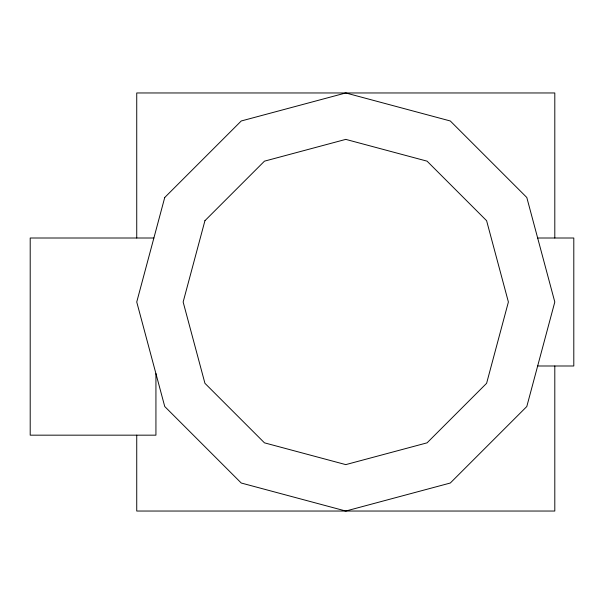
<?xml version="1.0" encoding="UTF-8"?>
<svg xmlns="http://www.w3.org/2000/svg" width="604" height="604" viewBox="0 0 604 604"><rect width="100%" height="100%" fill="white"/><g stroke="black" fill="none" stroke-linecap="round" stroke-linejoin="round"><path stroke-width="0.91" d="M153.884 238.006L30.2 238.006L30.2 435.167L155.93 435.167L155.93 373.619M537.658 238.006L573.8 238.006L573.8 365.994L537.658 365.994M554.804 238.006L554.804 92.963L136.738 92.963L136.738 238.006M554.804 365.994L554.804 511.037L136.738 511.037L136.738 435.167M164.741 197.485L136.738 302L164.741 406.515L241.253 483.026L345.775 511.037L450.29 483.026L526.801 406.515L554.804 302L526.801 197.485L450.29 120.974L345.775 92.963L241.253 120.974L164.741 197.485M204.937 220.687L183.148 302L204.937 383.313L264.461 442.838L345.775 464.619L427.081 442.838L486.605 383.313L508.394 302L486.605 220.687L427.081 161.162L345.775 139.381L264.461 161.162L204.937 220.687"/></g></svg>
